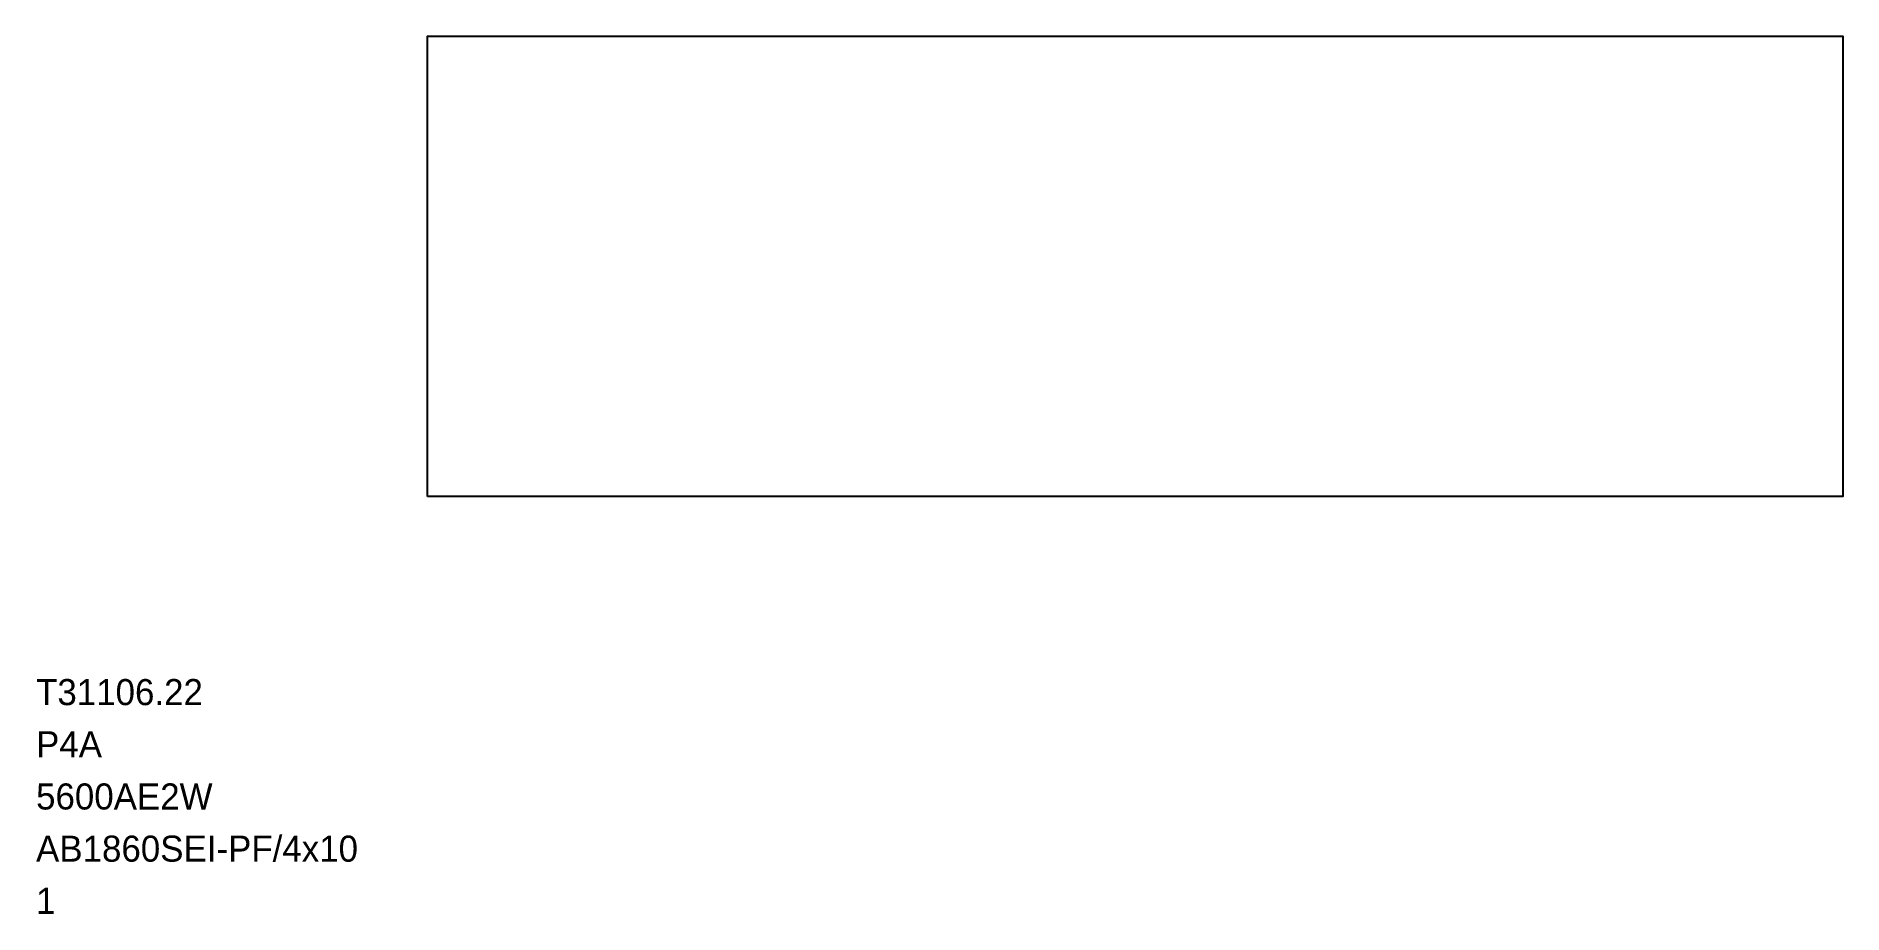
# Model space of a CAD drawing. Header units: metres. Extents: x -7.5 to 27.1, y -8 to 8.8.
import ezdxf

# ---------------------------------------------------------------- set-up
doc = ezdxf.new("R2010")
doc.units = ezdxf.units.M

msp = doc.modelspace()

# ---------------------------------------------------------------- linework, layer by layer
at = {"layer": 'BORDER_Z0P04', "color": 7}
msp.add_lwpolyline([(0, 0), (0, 8.8214), (27.125, 8.8214), (27.125, 0)], close=True, dxfattribs=at)

# ---------------------------------------------------------------- texts
at = {"layer": 'DESCRIPTION', "color": 1}
msp.add_text('P4A', height=0.5, dxfattribs=at).set_placement((-7.5, -5))
at = {"layer": 'FILENAME', "color": 1}
msp.add_text('5600AE2W', height=0.5, dxfattribs=at).set_placement((-7.5, -6))
at = {"layer": 'ITEMNUMBER', "color": 1}
msp.add_text('T31106.22', height=0.5, dxfattribs=at).set_placement((-7.5, -4))
at = {"layer": 'MATERIALNAME', "color": 1}
msp.add_text('AB1860SEI-PF/4x10', height=0.5, dxfattribs=at).set_placement((-7.5, -7))
at = {"layer": 'Qty', "color": 1}
msp.add_text('1', height=0.5, dxfattribs=at).set_placement((-7.5, -8))

doc.saveas('drawing.dxf')
